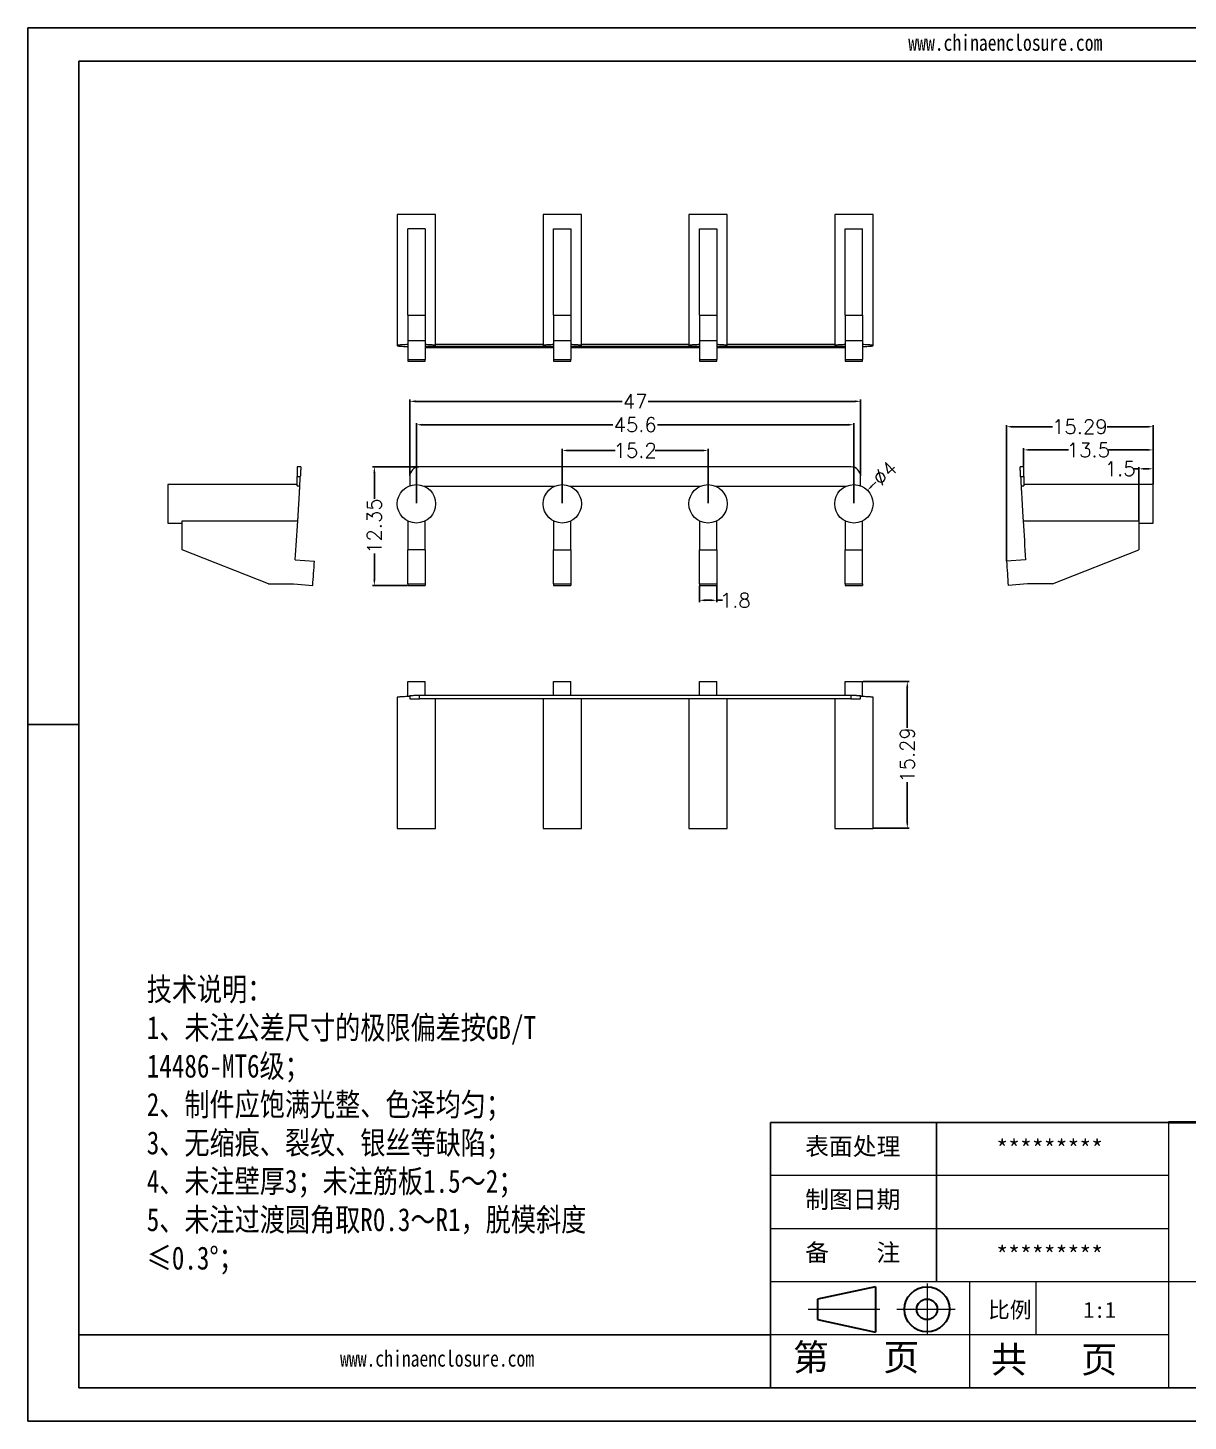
# Model space of a CAD drawing. Header units: inches. Extents: x 1765 to 3463, y 573 to 848.
# Drawn here: x 3257.4 to 3378.3, y 573 to 718.1 of the extents above; entities that cross this region are included whole.
import ezdxf

# ---------------------------------------------------------------- set-up
doc = ezdxf.new("R2010")
doc.units = ezdxf.units.IN
doc.linetypes.add('CENTER2', pattern=[28.575, 19.05, -3.175, 3.175, -3.175])
doc.layers.add('文字', color=81, linetype='Continuous')
for name, color, linetype, lineweight in [('粗实线', 7, 'Continuous', 30), ('细实线', 3, 'Continuous', 9), ('细点划线', 2, 'CENTER2', 9)]:
    doc.layers.add(name, color=color, linetype=linetype, lineweight=lineweight)
doc.styles.get("Standard").update_dxf_attribs({"font": 'txt', "bigfont": 'gbcbig.shx'})
doc.styles.add('宋体', font='', dxfattribs={"width": 0.8, "height": 3.5})
doc.styles.get('宋体').set_extended_font_data('SimSun')
doc.dimstyles.new('2', dxfattribs={"dimtxt": 1.5, "dimasz": 0.6, "dimexe": 0.18, "dimexo": 0.0625, "dimgap": 0.09, "dimtad": 0, "dimdsep": 46, "dimtxsty": 'Standard', "dimcen": 0, "dimclrd": 3, "dimclre": 3, "dimadec": 0, "dimazin": 0, "dimtfac": 1, "dimtofl": 0, "dimtmove": 0, "dimatfit": 3, "dimfxl": 1, "dimtolj": 1, "dimtzin": 0, "dimarcsym": 0})

# ---------------------------------------------------------------- blocks, each defined once
blk = doc.blocks.new('*D380')
at = {"color": 3, "lineweight": -2}
for p, q in [((3297.19, 671.45), (3297.19, 679.4)), ((3297.79, 679.22), (3319.35, 679.22)), ((3343.59, 679.22), (3322.03, 679.22)), ((3344.19, 671.45), (3344.19, 679.4))]:
    blk.add_line(p, q, dxfattribs=at)
at = {"color": 3}
for points in [[(3297.79, 679.32), (3297.79, 679.12), (3297.19, 679.22)], [(3343.59, 679.32), (3343.59, 679.12), (3344.19, 679.22)]]:
    blk.add_solid(points, dxfattribs=at)
at = {"layer": 'Defpoints', "color": 0}
for p in [(3344.19, 679.22), (3297.19, 671.39), (3344.19, 671.39)]:
    blk.add_point(p, dxfattribs=at)
at = {"color": 0, "insert": (3320.69, 679.22), "char_height": 1.5, "attachment_point": 5}
blk.add_mtext('\\A1;47', dxfattribs=at)
blk = doc.blocks.new('*D381')
at = {"color": 3, "lineweight": -2}
for p, q in [((3313.09, 668.6), (3313.09, 674.28)), ((3313.69, 674.1), (3318.6, 674.1)), ((3327.69, 674.1), (3322.78, 674.1)), ((3328.29, 668.6), (3328.29, 674.28))]:
    blk.add_line(p, q, dxfattribs=at)
at = {"color": 3}
for points in [[(3313.69, 674.2), (3313.69, 674), (3313.09, 674.1)], [(3327.69, 674.2), (3327.69, 674), (3328.29, 674.1)]]:
    blk.add_solid(points, dxfattribs=at)
at = {"layer": 'Defpoints', "color": 0}
for p in [(3328.29, 674.1), (3313.09, 668.54), (3328.29, 668.54)]:
    blk.add_point(p, dxfattribs=at)
at = {"color": 0, "insert": (3320.69, 674.1), "char_height": 1.5, "attachment_point": 5}
blk.add_mtext('\\A1;15.2', dxfattribs=at)
blk = doc.blocks.new('*D382')
at = {"color": 3, "lineweight": -2}
for p, q in [((3297.89, 668.6), (3297.89, 676.96)), ((3298.49, 676.78), (3318.35, 676.78)), ((3342.89, 676.78), (3323.03, 676.78)), ((3343.49, 668.6), (3343.49, 676.96))]:
    blk.add_line(p, q, dxfattribs=at)
at = {"color": 3}
for points in [[(3298.49, 676.88), (3298.49, 676.68), (3297.89, 676.78)], [(3342.89, 676.88), (3342.89, 676.68), (3343.49, 676.78)]]:
    blk.add_solid(points, dxfattribs=at)
at = {"layer": 'Defpoints', "color": 0}
for p in [(3343.49, 676.78), (3297.89, 668.54), (3343.49, 668.54)]:
    blk.add_point(p, dxfattribs=at)
at = {"color": 0, "insert": (3320.69, 676.78), "char_height": 1.5, "attachment_point": 5}
blk.add_mtext('\\A1;45.6', dxfattribs=at)
blk = doc.blocks.new('*D385')
at = {"color": 3, "lineweight": -2}
blk.add_line((3345.77, 670.79), (3345.34, 670.37), dxfattribs=at)
at = {"color": 3}
blk.add_solid([(3345.27, 670.44), (3345.41, 670.3), (3344.91, 669.95)], dxfattribs=at)
at = {"layer": 'Defpoints', "color": 0}
for p in [(3344.91, 669.95), (3342.07, 667.14)]:
    blk.add_point(p, dxfattribs=at)
at = {"color": 0, "insert": (3346.72, 671.73), "char_height": 1.5, "attachment_point": 5, "rotation": 44.6206}
blk.add_mtext('\\A1;∅4', dxfattribs=at)
blk = doc.blocks.new('*D387')
at = {"color": 3, "lineweight": -2}
for p, q in [((3298.13, 672.39), (3293.32, 672.39)), ((3293.5, 671.79), (3293.5, 669.06)), ((3293.5, 660.64), (3293.5, 663.38)), ((3296.93, 660.04), (3293.32, 660.04))]:
    blk.add_line(p, q, dxfattribs=at)
at = {"color": 3}
for points in [[(3293.4, 671.79), (3293.6, 671.79), (3293.5, 672.39)], [(3293.4, 660.64), (3293.6, 660.64), (3293.5, 660.04)]]:
    blk.add_solid(points, dxfattribs=at)
at = {"layer": 'Defpoints', "color": 0}
for p in [(3293.5, 672.39), (3298.19, 672.39), (3296.99, 660.04)]:
    blk.add_point(p, dxfattribs=at)
at = {"color": 0, "insert": (3293.5, 666.22), "char_height": 1.5, "attachment_point": 5, "rotation": 90}
blk.add_mtext('\\A1;12.35', dxfattribs=at)
blk = doc.blocks.new('*D388')
at = {"color": 3, "lineweight": -2}
for p, q in [((3327.39, 659.98), (3327.39, 658.31)), ((3329.19, 660.05), (3329.19, 658.31)), ((3327.99, 658.49), (3328.59, 658.49)), ((3329.19, 658.49), (3329.79, 658.49))]:
    blk.add_line(p, q, dxfattribs=at)
at = {"color": 3}
for points in [[(3327.99, 658.59), (3327.99, 658.39), (3327.39, 658.49)], [(3328.59, 658.59), (3328.59, 658.39), (3329.19, 658.49)]]:
    blk.add_solid(points, dxfattribs=at)
at = {"layer": 'Defpoints', "color": 0}
for p in [(3327.39, 660.04), (3329.19, 660.12), (3329.19, 658.49)]:
    blk.add_point(p, dxfattribs=at)
at = {"color": 0, "insert": (3331.13, 658.49), "char_height": 1.5, "attachment_point": 5}
blk.add_mtext('\\A1;1.8', dxfattribs=at)
blk = doc.blocks.new('*D389')
at = {"color": 3, "lineweight": -2}
for p, q in [((3344.45, 650.02), (3349.24, 650.02)), ((3349.06, 649.42), (3349.06, 645.21)), ((3349.06, 635.33), (3349.06, 639.53)), ((3345.55, 634.73), (3349.24, 634.73))]:
    blk.add_line(p, q, dxfattribs=at)
at = {"color": 3}
for points in [[(3348.96, 649.42), (3349.16, 649.42), (3349.06, 650.02)], [(3348.96, 635.33), (3349.16, 635.33), (3349.06, 634.73)]]:
    blk.add_solid(points, dxfattribs=at)
at = {"layer": 'Defpoints', "color": 0}
for p in [(3344.39, 650.02), (3349.06, 650.02), (3345.49, 634.73)]:
    blk.add_point(p, dxfattribs=at)
at = {"color": 0, "insert": (3349.06, 642.37), "char_height": 1.5, "attachment_point": 5, "rotation": 90}
blk.add_mtext('\\A1;15.29', dxfattribs=at)
blk = doc.blocks.new('*D390')
at = {"color": 3, "lineweight": -2}
for p, q in [((3373.19, 672.19), (3372.59, 672.19)), ((3373.19, 666.82), (3373.19, 672.37)), ((3374.09, 672.19), (3373.79, 672.19)), ((3374.69, 670.6), (3374.69, 672.37))]:
    blk.add_line(p, q, dxfattribs=at)
at = {"color": 3}
for points in [[(3373.79, 672.29), (3373.79, 672.09), (3373.19, 672.19)], [(3374.09, 672.29), (3374.09, 672.09), (3374.69, 672.19)]]:
    blk.add_solid(points, dxfattribs=at)
at = {"layer": 'Defpoints', "color": 0}
for p in [(3373.19, 672.19), (3374.69, 670.54), (3373.19, 666.76)]:
    blk.add_point(p, dxfattribs=at)
at = {"color": 0, "insert": (3371.25, 672.19), "char_height": 1.5, "attachment_point": 5}
blk.add_mtext('\\A1;1.5', dxfattribs=at)
blk = doc.blocks.new('*D391')
at = {"color": 3, "lineweight": -2}
for p, q in [((3359.4, 662.61), (3359.4, 676.75)), ((3360, 676.57), (3364.21, 676.57)), ((3374.09, 676.57), (3369.89, 676.57)), ((3374.69, 670.6), (3374.69, 676.75))]:
    blk.add_line(p, q, dxfattribs=at)
at = {"color": 3}
for points in [[(3360, 676.67), (3360, 676.47), (3359.4, 676.57)], [(3374.09, 676.67), (3374.09, 676.47), (3374.69, 676.57)]]:
    blk.add_solid(points, dxfattribs=at)
at = {"layer": 'Defpoints', "color": 0}
for p in [(3359.4, 676.57), (3374.69, 670.54), (3359.4, 662.55)]:
    blk.add_point(p, dxfattribs=at)
at = {"color": 0, "insert": (3367.05, 676.57), "char_height": 1.5, "attachment_point": 5}
blk.add_mtext('\\A1;15.29', dxfattribs=at)
blk = doc.blocks.new('*D392')
at = {"color": 3, "lineweight": -2}
for p, q in [((3361.19, 672.45), (3361.19, 674.34)), ((3361.79, 674.16), (3365.85, 674.16)), ((3374.09, 674.16), (3370.03, 674.16)), ((3374.69, 670.6), (3374.69, 674.34))]:
    blk.add_line(p, q, dxfattribs=at)
at = {"color": 3}
for points in [[(3361.79, 674.26), (3361.79, 674.06), (3361.19, 674.16)], [(3374.09, 674.26), (3374.09, 674.06), (3374.69, 674.16)]]:
    blk.add_solid(points, dxfattribs=at)
at = {"layer": 'Defpoints', "color": 0}
for p in [(3361.19, 674.16), (3361.19, 672.39), (3374.69, 670.54)]:
    blk.add_point(p, dxfattribs=at)
at = {"color": 0, "insert": (3367.94, 674.16), "char_height": 1.5, "attachment_point": 5}
blk.add_mtext('\\A1;13.5', dxfattribs=at)

msp = doc.modelspace()

# ---------------------------------------------------------------- linework, layer by layer
for p, q in [((3257.376, 718.136), (3462.701, 718.136)), ((3257.376, 718.136), (3257.376, 572.957)), ((3262.689, 714.679), (3459.244, 714.679)), ((3262.689, 714.679), (3262.689, 576.413)), ((3262.689, 645.546), (3257.376, 645.546)), ((3257.376, 640.169), (3257.376, 572.957)), ((3376.285, 604.067), (3334.805, 604.067)), ((3334.805, 576.413), (3334.805, 604.067)), ((3352.088, 587.475), (3352.088, 604.067)), ((3334.805, 581.944), (3262.689, 581.944)), ((3262.689, 576.413), (3459.244, 576.413)), ((3257.376, 572.957), (3462.701, 572.957)), ((3257.376, 572.957), (3352.434, 572.957))]:
    msp.add_line(p, q)
at = {"color": 7, "linetype": 'Continuous', "lineweight": 15}
for p, q in [((3295.889, 698.694), (3295.889, 685.03)), ((3299.889, 698.694), (3295.889, 698.694)), ((3299.889, 685.03), (3299.889, 698.694)), ((3311.089, 698.694), (3311.089, 685.03)), ((3315.089, 698.694), (3311.089, 698.694)), ((3315.089, 685.03), (3315.089, 698.694)), ((3326.289, 698.694), (3326.289, 685.03)), ((3330.289, 698.694), (3326.289, 698.694)), ((3330.289, 685.03), (3330.289, 698.694)), ((3341.489, 698.694), (3341.489, 685.03)), ((3345.489, 698.694), (3341.489, 698.694)), ((3345.489, 685.03), (3345.489, 698.694)), ((3298.789, 697.194), (3296.989, 697.194)), ((3296.989, 688.194), (3296.989, 697.194)), ((3298.789, 697.194), (3298.789, 688.194)), ((3312.189, 697.194), (3313.989, 697.194)), ((3312.189, 688.194), (3312.189, 697.194)), ((3313.989, 697.194), (3313.989, 688.194)), ((3327.389, 697.194), (3329.189, 697.194)), ((3327.389, 688.194), (3327.389, 697.194)), ((3329.189, 697.194), (3329.189, 688.194)), ((3342.589, 697.194), (3344.389, 697.194)), ((3342.589, 688.194), (3342.589, 697.194)), ((3344.389, 688.194), (3344.389, 697.194)), ((3296.989, 688.194), (3298.789, 688.194)), ((3296.989, 688.194), (3296.989, 685.576)), ((3298.789, 688.194), (3298.789, 685.576)), ((3312.189, 688.194), (3313.989, 688.194)), ((3312.189, 688.194), (3312.189, 685.576)), ((3313.989, 688.194), (3313.989, 685.576)), ((3327.389, 688.194), (3329.189, 688.194)), ((3327.389, 688.194), (3327.389, 685.576)), ((3329.189, 688.194), (3329.189, 685.576)), ((3342.589, 688.194), (3344.389, 688.194)), ((3342.589, 688.194), (3342.589, 685.576)), ((3344.389, 688.194), (3344.389, 685.576)), ((3296.989, 685.576), (3296.989, 683.582)), ((3296.989, 685.576), (3298.789, 685.576)), ((3298.789, 685.576), (3298.789, 683.582)), ((3312.189, 685.576), (3312.189, 683.582)), ((3312.189, 685.576), (3313.989, 685.576)), ((3313.989, 685.576), (3313.989, 683.582)), ((3327.389, 685.576), (3329.189, 685.576)), ((3327.389, 685.576), (3327.389, 683.582)), ((3329.189, 685.576), (3329.189, 683.582)), ((3342.589, 685.576), (3344.389, 685.576)), ((3342.589, 685.576), (3342.589, 683.582)), ((3344.389, 685.576), (3344.389, 683.582)), ((3312.189, 684.928), (3298.789, 684.928)), ((3298.789, 684.825), (3312.189, 684.825)), ((3299.889, 685.194), (3311.089, 685.194)), ((3327.389, 684.928), (3313.989, 684.928)), ((3313.989, 684.825), (3327.389, 684.825)), ((3315.089, 685.194), (3326.289, 685.194)), ((3342.589, 684.928), (3329.189, 684.928)), ((3329.189, 684.825), (3342.589, 684.825)), ((3330.289, 685.194), (3341.489, 685.194)), ((3296.989, 683.582), (3298.789, 683.582)), ((3296.989, 683.582), (3296.989, 683.403)), ((3296.989, 683.403), (3298.789, 683.403)), ((3298.789, 683.403), (3298.789, 683.582)), ((3312.189, 683.582), (3313.989, 683.582)), ((3312.189, 683.582), (3312.189, 683.403)), ((3312.189, 683.403), (3313.989, 683.403)), ((3313.989, 683.403), (3313.989, 683.582)), ((3327.389, 683.582), (3329.189, 683.582)), ((3327.389, 683.582), (3327.389, 683.403)), ((3327.389, 683.403), (3329.189, 683.403)), ((3329.189, 683.403), (3329.189, 683.582)), ((3342.589, 683.582), (3344.389, 683.582)), ((3342.589, 683.582), (3342.589, 683.403)), ((3342.589, 683.403), (3344.389, 683.403)), ((3344.389, 683.403), (3344.389, 683.582)), ((3285.833, 672.389), (3285.463, 672.389)), ((3285.463, 672.389), (3285.463, 671.389)), ((3343.189, 672.389), (3298.189, 672.389)), ((3361.193, 672.389), (3360.823, 672.389)), ((3361.193, 671.389), (3361.193, 672.389)), ((3285.463, 671.389), (3285.782, 671.389)), ((3285.463, 670.415), (3285.463, 671.389)), ((3297.189, 671.389), (3297.189, 670.415)), ((3344.189, 670.415), (3344.189, 671.389)), ((3360.874, 671.389), (3361.193, 671.389)), ((3361.193, 671.389), (3361.193, 670.415)), ((3285.463, 670.542), (3271.963, 670.542)), ((3271.963, 670.542), (3271.963, 668.542)), ((3285.463, 670.415), (3285.731, 670.415)), ((3298.657, 670.389), (3312.321, 670.389)), ((3313.857, 670.389), (3327.521, 670.389)), ((3329.057, 670.389), (3342.721, 670.389)), ((3360.925, 670.415), (3361.193, 670.415)), ((3374.693, 670.542), (3361.193, 670.542)), ((3374.693, 666.542), (3374.693, 670.542)), ((3271.963, 668.542), (3271.963, 666.542)), ((3271.963, 666.542), (3273.463, 666.542)), ((3273.463, 666.756), (3285.522, 666.756)), ((3273.463, 663.756), (3273.463, 666.756)), ((3296.989, 666.756), (3296.989, 663.756)), ((3298.789, 663.756), (3298.789, 666.756)), ((3312.189, 666.756), (3312.189, 663.756)), ((3313.989, 663.756), (3313.989, 666.756)), ((3327.389, 666.756), (3327.389, 663.756)), ((3329.189, 663.756), (3329.189, 666.756)), ((3342.589, 666.756), (3342.589, 663.756)), ((3344.389, 663.756), (3344.389, 666.756)), ((3361.134, 666.756), (3373.193, 666.756)), ((3373.193, 666.756), (3373.193, 663.756)), ((3373.193, 666.542), (3374.693, 666.542)), ((3282.463, 660.189), (3273.463, 663.756)), ((3298.789, 663.756), (3296.989, 663.756)), ((3296.989, 660.189), (3296.989, 663.756)), ((3298.789, 663.756), (3298.789, 660.189)), ((3312.189, 663.756), (3313.989, 663.756)), ((3312.189, 660.189), (3312.189, 663.756)), ((3313.989, 663.756), (3313.989, 660.189)), ((3327.389, 663.756), (3329.189, 663.756)), ((3327.389, 660.189), (3327.389, 663.756)), ((3329.189, 663.756), (3329.189, 660.189)), ((3342.589, 663.756), (3344.389, 663.756)), ((3342.589, 660.189), (3342.589, 663.756)), ((3344.389, 660.189), (3344.389, 663.756)), ((3364.193, 660.189), (3373.193, 663.756)), ((3285.259, 662.689), (3287.254, 662.552)), ((3361.397, 662.689), (3359.402, 662.552)), ((3282.463, 660.189), (3285.081, 660.189)), ((3285.081, 660.189), (3287.076, 660.042)), ((3296.989, 660.189), (3298.789, 660.189)), ((3296.989, 660.189), (3296.989, 660.042)), ((3296.989, 660.042), (3298.789, 660.042)), ((3298.789, 660.189), (3298.789, 660.042)), ((3312.189, 660.189), (3313.989, 660.189)), ((3312.189, 660.189), (3312.189, 660.042)), ((3312.189, 660.042), (3313.989, 660.042)), ((3313.989, 660.189), (3313.989, 660.042)), ((3327.389, 660.189), (3329.189, 660.189)), ((3327.389, 660.189), (3327.389, 660.042)), ((3327.389, 660.042), (3329.189, 660.042)), ((3329.189, 660.189), (3329.189, 660.042)), ((3342.589, 660.189), (3344.389, 660.189)), ((3342.589, 660.189), (3342.589, 660.042)), ((3342.589, 660.042), (3344.389, 660.042)), ((3344.389, 660.189), (3344.389, 660.042)), ((3361.575, 660.189), (3359.58, 660.042)), ((3364.193, 660.189), (3361.575, 660.189)), ((3296.989, 650.016), (3298.789, 650.016)), ((3296.989, 648.488), (3296.989, 650.016)), ((3298.789, 648.595), (3298.789, 650.016)), ((3312.189, 650.016), (3313.989, 650.016)), ((3312.189, 648.595), (3312.189, 650.016)), ((3313.989, 648.595), (3313.989, 650.016)), ((3327.389, 650.016), (3329.189, 650.016)), ((3327.389, 648.595), (3327.389, 650.016)), ((3329.189, 648.595), (3329.189, 650.016)), ((3342.589, 650.016), (3344.389, 650.016)), ((3342.589, 648.595), (3342.589, 650.016)), ((3344.389, 648.488), (3344.389, 650.016)), ((3295.889, 648.389), (3295.889, 634.725)), ((3297.189, 648.544), (3297.189, 648.225)), ((3297.189, 648.225), (3298.189, 648.225)), ((3298.189, 648.225), (3298.189, 648.595)), ((3298.189, 648.595), (3343.189, 648.595)), ((3343.189, 648.225), (3298.189, 648.225)), ((3299.889, 634.725), (3299.889, 648.225)), ((3311.089, 648.225), (3311.089, 634.725)), ((3315.089, 634.725), (3315.089, 648.225)), ((3326.289, 648.225), (3326.289, 634.725)), ((3330.289, 634.725), (3330.289, 648.225)), ((3341.489, 648.225), (3341.489, 634.725)), ((3343.189, 648.595), (3343.189, 648.225)), ((3343.189, 648.225), (3344.189, 648.225)), ((3344.189, 648.225), (3344.189, 648.544)), ((3345.489, 634.725), (3345.489, 648.389)), ((3295.889, 634.725), (3299.889, 634.725)), ((3311.089, 634.725), (3315.089, 634.725)), ((3326.289, 634.725), (3330.289, 634.725)), ((3341.489, 634.725), (3345.489, 634.725))]:
    msp.add_line(p, q, dxfattribs=at)
for centre in [(3297.889, 668.542), (3313.089, 668.542), (3328.289, 668.542), (3343.489, 668.542)]:
    msp.add_circle(centre, 2, dxfattribs=at)
for centre, radius, start, end in [((3298.189, 671.389), 1, 90, 180), ((3343.189, 671.389), 1, 0, 90), ((2774.192, 697.792), 512.271, 356.93657, 357.04558), ((3872.464, 697.792), 512.271, 182.95442, 183.06343), ((2774.192, 697.792), 512.271, 356.07075, 356.52659), ((3872.464, 697.792), 512.271, 183.47341, 183.92925), ((2774.192, 697.792), 514.271, 355.79042, 356.07075), ((3872.464, 697.792), 514.271, 183.92925, 184.20958)]:
    msp.add_arc(centre, radius, start, end, dxfattribs=at)
for points, knots in [([(3296.989, 685.135), (3296.892, 685.132), (3296.697, 685.125), (3296.445, 685.112), (3296.232, 685.096), (3296.066, 685.079), (3295.951, 685.061), (3295.89, 685.042), (3295.884, 685.022), (3295.935, 685.004), (3296.039, 684.986), (3296.195, 684.969), (3296.398, 684.955), (3296.639, 684.943), (3296.839, 684.935), (3296.962, 684.932), (3296.989, 684.931)], [0, 0, 0, 0, 0.0759483, 0.1519192, 0.2276313, 0.3033633, 0.3790815, 0.4548083, 0.5305348, 0.6062558, 0.6819889, 0.7577062, 0.8334419, 0.9091585, 0.9796354, 1, 1, 1, 1]), ([(3298.789, 684.932), (3298.907, 684.935), (3299.124, 684.941), (3299.38, 684.955), (3299.584, 684.969), (3299.74, 684.986), (3299.844, 685.004), (3299.894, 685.022), (3299.888, 685.042), (3299.827, 685.061), (3299.711, 685.079), (3299.545, 685.096), (3299.332, 685.112), (3299.081, 685.125), (3298.886, 685.132), (3298.789, 685.135)], [0, 0, 0, 0, 0.089934, 0.1657627, 0.2416103, 0.3174396, 0.3932848, 0.4691199, 0.5449605, 0.6208046, 0.69664, 0.7724911, 0.8483221, 0.9241723, 1, 1, 1, 1]), ([(3312.189, 685.135), (3312.092, 685.132), (3311.897, 685.125), (3311.645, 685.112), (3311.432, 685.096), (3311.266, 685.079), (3311.151, 685.061), (3311.09, 685.042), (3311.084, 685.022), (3311.134, 685.004), (3311.239, 684.986), (3311.395, 684.969), (3311.599, 684.955), (3311.855, 684.941), (3312.072, 684.935), (3312.189, 684.932)], [0, 0, 0, 0, 0.0760664, 0.1521554, 0.2279852, 0.303835, 0.3796709, 0.4555154, 0.5313597, 0.6071984, 0.6830493, 0.7588843, 0.8347377, 0.9105721, 1, 1, 1, 1]), ([(3313.989, 684.932), (3314.107, 684.935), (3314.324, 684.941), (3314.58, 684.955), (3314.784, 684.969), (3314.94, 684.986), (3315.044, 685.004), (3315.094, 685.022), (3315.088, 685.042), (3315.027, 685.061), (3314.911, 685.079), (3314.745, 685.096), (3314.532, 685.112), (3314.281, 685.125), (3314.086, 685.132), (3313.989, 685.135)], [0, 0, 0, 0, 0.089934, 0.1657627, 0.2416103, 0.3174396, 0.3932848, 0.4691199, 0.5449605, 0.6208046, 0.69664, 0.7724911, 0.8483221, 0.9241723, 1, 1, 1, 1]), ([(3327.389, 685.135), (3327.292, 685.132), (3327.097, 685.125), (3326.845, 685.112), (3326.632, 685.096), (3326.466, 685.079), (3326.351, 685.061), (3326.29, 685.042), (3326.284, 685.022), (3326.334, 685.004), (3326.439, 684.986), (3326.595, 684.969), (3326.799, 684.955), (3327.055, 684.941), (3327.272, 684.935), (3327.389, 684.932)], [0, 0, 0, 0, 0.0760664, 0.1521554, 0.2279852, 0.303835, 0.3796709, 0.4555154, 0.5313597, 0.6071984, 0.6830493, 0.7588843, 0.8347377, 0.9105721, 1, 1, 1, 1]), ([(3329.189, 684.932), (3329.307, 684.935), (3329.524, 684.941), (3329.78, 684.955), (3329.984, 684.969), (3330.14, 684.986), (3330.244, 685.004), (3330.294, 685.022), (3330.288, 685.042), (3330.227, 685.061), (3330.111, 685.079), (3329.945, 685.096), (3329.732, 685.112), (3329.481, 685.125), (3329.286, 685.132), (3329.189, 685.135)], [0, 0, 0, 0, 0.089934, 0.1657627, 0.2416103, 0.3174396, 0.3932848, 0.4691199, 0.5449605, 0.6208046, 0.69664, 0.7724911, 0.8483221, 0.9241723, 1, 1, 1, 1]), ([(3342.589, 685.135), (3342.492, 685.132), (3342.297, 685.125), (3342.045, 685.112), (3341.832, 685.096), (3341.666, 685.079), (3341.551, 685.061), (3341.49, 685.042), (3341.484, 685.022), (3341.534, 685.004), (3341.639, 684.986), (3341.795, 684.969), (3341.999, 684.955), (3342.255, 684.941), (3342.472, 684.935), (3342.589, 684.932)], [0, 0, 0, 0, 0.0760664, 0.1521554, 0.2279852, 0.303835, 0.3796709, 0.4555154, 0.5313597, 0.6071984, 0.6830493, 0.7588843, 0.8347377, 0.9105721, 1, 1, 1, 1]), ([(3344.389, 684.931), (3344.417, 684.932), (3344.54, 684.935), (3344.74, 684.943), (3344.982, 684.955), (3345.184, 684.969), (3345.34, 684.986), (3345.444, 685.004), (3345.494, 685.022), (3345.488, 685.042), (3345.427, 685.061), (3345.311, 685.079), (3345.145, 685.096), (3344.932, 685.112), (3344.681, 685.125), (3344.486, 685.132), (3344.389, 685.135)], [0, 0, 0, 0, 0.0206199, 0.0913526, 0.1670631, 0.2427925, 0.3185036, 0.3942305, 0.4699474, 0.5456698, 0.6213956, 0.6971129, 0.7728457, 0.8485586, 0.9242905, 1, 1, 1, 1]), ([(3285.833, 672.389), (3285.833, 672.388), (3285.833, 672.386), (3285.832, 672.372), (3285.831, 672.35), (3285.829, 672.317), (3285.827, 672.276), (3285.824, 672.225), (3285.822, 672.165), (3285.818, 672.092), (3285.813, 672.002), (3285.807, 671.886), (3285.8, 671.744), (3285.792, 671.575), (3285.785, 671.453), (3285.782, 671.389)], [0, 0, 0, 0, 0.0598654, 0.1204955, 0.1818914, 0.2440546, 0.3069862, 0.3706874, 0.4351594, 0.5004032, 0.5776933, 0.6663044, 0.7662307, 0.8774653, 1, 1, 1, 1]), ([(3360.874, 671.389), (3360.872, 671.422), (3360.869, 671.486), (3360.864, 671.579), (3360.859, 671.666), (3360.855, 671.747), (3360.852, 671.821), (3360.848, 671.889), (3360.845, 671.95), (3360.842, 672.004), (3360.84, 672.053), (3360.836, 672.131), (3360.831, 672.229), (3360.826, 672.321), (3360.823, 672.378), (3360.823, 672.385), (3360.823, 672.389)], [0, 0, 0, 0, 0.0628239, 0.122811, 0.1799611, 0.2342739, 0.2857494, 0.3343872, 0.3801874, 0.4231498, 0.4632744, 0.5005612, 0.6300068, 0.7563893, 0.8797171, 1, 1, 1, 1]), ([(3285.522, 666.756), (3285.523, 666.777), (3285.526, 666.818), (3285.53, 666.891), (3285.535, 666.97), (3285.54, 667.056), (3285.548, 667.195), (3285.561, 667.403), (3285.578, 667.694), (3285.596, 668.009), (3285.622, 668.447), (3285.648, 668.9), (3285.671, 669.324), (3285.688, 669.621), (3285.702, 669.888), (3285.713, 670.089), (3285.721, 670.233), (3285.727, 670.337), (3285.729, 670.389), (3285.731, 670.415)], [0, 0, 0, 0, 0.029007, 0.0578218, 0.0865746, 0.1153963, 0.1444169, 0.216547, 0.2886961, 0.3608303, 0.4329728, 0.5767375, 0.648881, 0.7210094, 0.7931553, 0.865283, 0.9103289, 0.9550701, 1, 1, 1, 1]), ([(3360.925, 670.415), (3360.926, 670.4), (3360.927, 670.37), (3360.93, 670.315), (3360.933, 670.255), (3360.937, 670.187), (3360.943, 670.071), (3360.953, 669.89), (3360.968, 669.623), (3360.984, 669.326), (3361.008, 668.902), (3361.034, 668.449), (3361.059, 668.011), (3361.077, 667.696), (3361.095, 667.405), (3361.109, 667.174), (3361.119, 666.997), (3361.127, 666.863), (3361.132, 666.792), (3361.134, 666.756)], [0, 0, 0, 0, 0.0269147, 0.0536933, 0.0804408, 0.1072629, 0.1342642, 0.206399, 0.2785519, 0.3506872, 0.4228377, 0.5666123, 0.6387567, 0.710893, 0.7830424, 0.8551728, 0.9035599, 0.951632, 1, 1, 1, 1]), ([(3295.896, 648.389), (3295.894, 648.392), (3295.888, 648.401), (3295.937, 648.416), (3296.038, 648.434), (3296.195, 648.45), (3296.398, 648.465), (3296.638, 648.477), (3296.902, 648.487), (3297.094, 648.491), (3297.189, 648.493)], [0, 0, 0, 0, 0.0550169, 0.1927726, 0.3305502, 0.4682991, 0.6060814, 0.7438292, 0.8720444, 1, 1, 1, 1]), ([(3297.189, 648.544), (3297.19, 648.546), (3297.192, 648.549), (3297.206, 648.554), (3297.227, 648.558), (3297.254, 648.562), (3297.286, 648.566), (3297.322, 648.57), (3297.36, 648.573), (3297.4, 648.576), (3297.44, 648.578), (3297.515, 648.582), (3297.634, 648.587), (3297.811, 648.592), (3297.998, 648.594), (3298.126, 648.595), (3298.189, 648.595)], [0, 0, 0, 0, 0.0628239, 0.122811, 0.1799611, 0.2342739, 0.2857494, 0.3343872, 0.3801874, 0.4231498, 0.4632744, 0.5005612, 0.6300068, 0.7563893, 0.8797171, 1, 1, 1, 1]), ([(3343.189, 648.595), (3343.22, 648.595), (3343.283, 648.595), (3343.378, 648.594), (3343.472, 648.593), (3343.564, 648.591), (3343.654, 648.589), (3343.74, 648.587), (3343.822, 648.584), (3343.903, 648.58), (3343.983, 648.576), (3344.061, 648.57), (3344.128, 648.562), (3344.179, 648.554), (3344.185, 648.548), (3344.189, 648.544)], [0, 0, 0, 0, 0.0598654, 0.1204955, 0.1818914, 0.2440546, 0.3069862, 0.3706874, 0.4351594, 0.5004032, 0.5776933, 0.6663044, 0.7662307, 0.8774653, 1, 1, 1, 1]), ([(3344.189, 648.493), (3344.285, 648.491), (3344.477, 648.487), (3344.741, 648.477), (3344.981, 648.465), (3345.184, 648.45), (3345.341, 648.434), (3345.442, 648.416), (3345.49, 648.401), (3345.484, 648.392), (3345.482, 648.389)], [0, 0, 0, 0, 0.1284307, 0.2571111, 0.3948472, 0.5326179, 0.6703552, 0.8081214, 0.9458693, 1, 1, 1, 1])]:
    msp.add_open_spline(points, degree=3, knots=knots, dxfattribs=at)
at = {"layer": '粗实线', "color": 7, "lineweight": 40}
msp.add_line((3459.244, 604.067), (3376.285, 604.067), dxfattribs=at)
at = {"layer": '粗实线', "color": 7}
for p, q in [((3345.736, 586.957), (3339.693, 585.676)), ((3345.736, 586.957), (3345.736, 582.221)), ((3339.693, 585.676), (3339.693, 583.539)), ((3339.693, 583.539), (3345.736, 582.221))]:
    msp.add_line(p, q, dxfattribs=at)
for radius in [2.349, 1.069]:
    msp.add_circle((3351.114, 584.608), radius, dxfattribs=at)
at = {"layer": '细实线', "color": 7}
for p, q in [((3376.285, 604.067), (3376.285, 576.413)), ((3376.285, 598.536), (3334.805, 598.536)), ((3376.285, 593.005), (3334.805, 593.005)), ((3459.244, 587.475), (3334.805, 587.475)), ((3355.545, 587.475), (3355.545, 576.413)), ((3362.458, 587.475), (3362.458, 581.944)), ((3376.285, 581.944), (3334.805, 581.944))]:
    msp.add_line(p, q, dxfattribs=at)
at = {"layer": '细点划线', "color": 7}
for p, q in [((3351.114, 587.312), (3351.114, 581.944)), ((3338.729, 584.608), (3346.199, 584.608)), ((3347.972, 584.608), (3354.044, 584.608))]:
    msp.add_line(p, q, dxfattribs=at)

# ---------------------------------------------------------------- texts
at = {"char_height": 1.81884, "width": 1033.74073, "attachment_point": 1}
for s, insert in [('{\\fSimHei|b0|i0|c134|p49;表面处理}', (3338.412, 602.497)), ('{\\fSimHei|b0|i0|c134|p49;*********}', (3358.333, 602.263)), ('{\\fSimHei|b0|i0|c134|p49;制图日期}', (3338.412, 596.966)), ('{\\fSimHei|b0|i0|c134|p49;备    注}', (3338.412, 591.436)), ('{\\fSimHei|b0|i0|c134|p49;*********}', (3358.333, 591.202))]:
    msp.add_mtext(s, dxfattribs=dict(at, insert=insert))
at = {"layer": '文字', "color": 0, "attachment_point": 1, "style": '宋体'}
for s, insert, char_height, width in [('www.chinaenclosure.com', (3349.162, 717.439), 1.68992, 29.69023), ('{\\H1.111x;技术说明：\\P1、未注公差尺寸的极限偏差按GB/T 14486-MT6级；\\P2、制件应饱满光整、色泽均匀；\\P3、无缩痕、裂纹、银丝等缺陷；\\P4、未注壁厚3；未注筋板1.5～2；\\P5、未注过渡圆角取R0.3～R1，脱模斜度≤0.3%%D；}', (3269.773, 619.163), 2.16041, 48.66186), ('www.chinaenclosure.com', (3289.926, 580.326), 1.68992, 29.69023)]:
    msp.add_mtext(s, dxfattribs=dict(at, insert=insert, char_height=char_height, width=width))
at = {"layer": '细实线', "color": 7, "attachment_point": 1}
for s, insert, char_height, width in [('{\\fSimSun|b0|i0|c134|p54;比例}', (3357.481, 585.38), 1.65919, 7.28334), ('{\\fSimSun|b0|i0|c134|p54;1:1}', (3367.419, 585.38), 1.65919, 7.28334), ('{\\fSimSun|b0|i0|c134|p54;第   页}', (3337.132, 580.993), 2.76532, 20.7399), ('{\\fSimSun|b0|i0|c134|p54; 共   页}', (3355.883, 580.758), 2.76532, 20.7399)]:
    msp.add_mtext(s, dxfattribs=dict(at, insert=insert, char_height=char_height, width=width))

# ---------------------------------------------------------------- dimensions: what is measured, and where the dimension line sits
for base, p1, p2, picture, middle in [((3344.189, 679.217), (3297.189, 671.389), (3344.189, 671.389), '*D380', (3320.689, 679.217)), ((3343.489, 676.781), (3297.889, 668.542), (3343.489, 668.542), '*D382', (3320.689, 676.781)), ((3359.402, 676.57), (3374.693, 670.542), (3359.402, 662.552), '*D391', (3367.047, 676.57))]:
    dim = msp.add_linear_dim(base=base, p1=p1, p2=p2, dimstyle='2')
    dim.commit()
    dim.dimension.update_dxf_attribs({"geometry": picture, "text_midpoint": middle, "dimtype": 160})
for base, p1, p2, picture, middle in [((3328.289, 674.1), (3313.089, 668.542), (3328.289, 668.542), '*D381', (3320.689, 674.1)), ((3361.193, 674.16), (3374.693, 670.542), (3361.193, 672.389), '*D392', (3367.943, 674.16)), ((3373.193, 672.188), (3374.693, 670.542), (3373.193, 666.756), '*D390', (3371.253, 672.188)), ((3329.189, 658.492), (3327.389, 660.042), (3329.189, 660.115), '*D388', (3331.129, 658.492))]:
    dim = msp.add_linear_dim(base=base, p1=p1, p2=p2, dimstyle='2')
    dim.commit()
    dim.dimension.update_dxf_attribs({"geometry": picture, "text_midpoint": middle})
for base, p1, p2, picture, middle in [((3293.497, 672.389), (3296.989, 660.042), (3298.189, 672.389), '*D387', (3293.497, 666.215)), ((3349.062, 650.016), (3345.489, 634.725), (3344.389, 650.016), '*D389', (3349.062, 642.371))]:
    dim = msp.add_linear_dim(base=base, p1=p1, p2=p2, angle=90, dimstyle='2')
    dim.commit()
    dim.dimension.update_dxf_attribs({"geometry": picture, "text_midpoint": middle})
dim = msp.add_diameter_dim_2p(p1=(3342.065, 667.137), p2=(3344.913, 669.947), dimstyle='2')
dim.commit()
dim.dimension.update_dxf_attribs({"geometry": '*D385', "text_midpoint": (3346.72, 671.731)})

doc.saveas('drawing.dxf')
